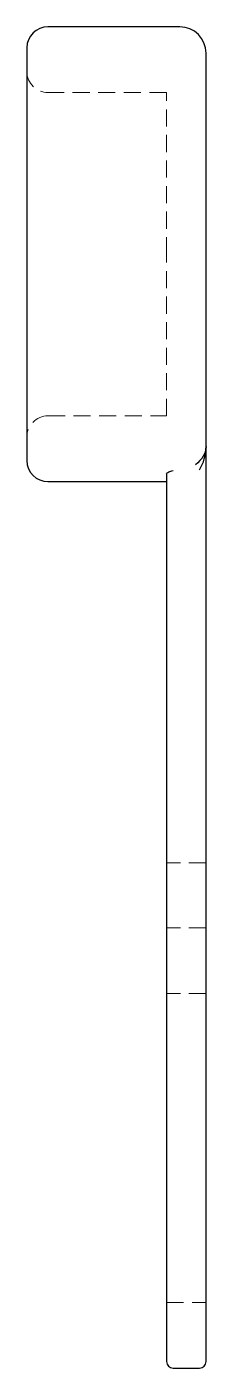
# Model space of a CAD drawing. Header units: millimetres. Extents: x 66 to 230, y 7 to 165.
# Drawn here: x 216.3 to 229.6, y 7 to 107 of the extents above.
import ezdxf

# ---------------------------------------------------------------- set-up
doc = ezdxf.new("R2010")
doc.units = ezdxf.units.MM
doc.linetypes.add('HIDDEN', pattern=[1.905, 1.27, -0.635])

msp = doc.modelspace()

# ---------------------------------------------------------------- linework, layer by layer
at = {"color": 7, "linetype": 'Continuous', "lineweight": 25}
for p, q in [((227.661, 107), (217.862, 107)), ((216.294, 105.432), (216.294, 90.047)), ((229.621, 75.718), (229.621, 105.04)), ((216.294, 90.047), (216.294, 74.663)), ((229.621, 51.409), (229.621, 75.718)), ((217.862, 73.095), (226.681, 73.095)), ((226.681, 73.686), (226.681, 73.459)), ((226.681, 73.459), (226.681, 51.665)), ((226.681, 51.665), (226.681, 51.185)), ((226.681, 51.185), (226.681, 42.852)), ((229.621, 42.852), (229.621, 51.409)), ((226.681, 42.852), (226.681, 41.173)), ((229.621, 41.173), (229.621, 42.852)), ((226.681, 41.173), (226.681, 37.238)), ((229.621, 37.238), (229.621, 41.173)), ((226.681, 37.238), (226.681, 35.395)), ((229.621, 35.395), (229.621, 37.238)), ((226.681, 35.395), (226.681, 7.49)), ((229.621, 7.49), (229.621, 35.395)), ((227.171, 7), (229.131, 7))]:
    msp.add_line(p, q, dxfattribs=at)
at = {"color": 7, "linetype": 'HIDDEN', "lineweight": 18}
for p, q in [((226.681, 102.1), (217.862, 102.1)), ((226.681, 90.047), (226.681, 102.1)), ((226.681, 77.995), (226.681, 90.047)), ((217.862, 77.995), (226.681, 77.995)), ((229.621, 75.718), (229.49, 74.788)), ((229.556, 75.304), (229.621, 75.718)), ((229.621, 44.678), (226.681, 44.678)), ((229.621, 39.827), (226.681, 39.827)), ((229.621, 34.927), (226.681, 34.927)), ((226.681, 11.9), (229.621, 11.9))]:
    msp.add_line(p, q, dxfattribs=at)
at = {"color": 7, "linetype": 'Continuous', "lineweight": 25}
for centre, radius, start, end in [((217.862, 105.432), 1.568, 90, 180), ((227.661, 105.04), 1.96, 0, 90), ((217.862, 74.663), 1.568, 180, 270), ((227.171, 7.49), 0.49, 180, 270), ((229.131, 7.49), 0.49, 270, 0)]:
    msp.add_arc(centre, radius, start, end, dxfattribs=at)
at = {"color": 7, "linetype": 'HIDDEN', "lineweight": 18}
for centre, start, end in [((217.862, 103.668), 180, 270), ((217.862, 76.427), 90, 180)]:
    msp.add_arc(centre, 1.568, start, end, dxfattribs=at)
at = {"color": 7, "linetype": 'Continuous', "lineweight": 25}
for points, knots in [([(229.621, 75.718), (229.621, 75.716), (229.621, 75.714), (229.624, 75.233), (229.32, 74.737), (228.837, 74.346)], [-0.0005303, -0.0005303, -0.0005303, -0.0005303, 0, 0, 0.1178385, 0.1178385, 0.1178385, 0.1178385]), ([(229.131, 73.975), (229.433, 74.452), (229.623, 75.093), (229.621, 75.712), (229.621, 75.715), (229.621, 75.718)], [-0.0005303, -0.0005303, -0.0005303, -0.0005303, 0.1173082, 0.1173082, 0.1178385, 0.1178385, 0.1178385, 0.1178385]), ([(226.681, 73.686), (226.681, 73.73), (226.747, 73.774), (226.933, 73.853), (227.053, 73.889), (227.171, 73.925)], [0, 0, 0, 0, 0.5, 0.5, 1, 1, 1, 1])]:
    msp.add_open_spline(points, degree=3, knots=knots, dxfattribs=at)

doc.saveas('drawing.dxf')
